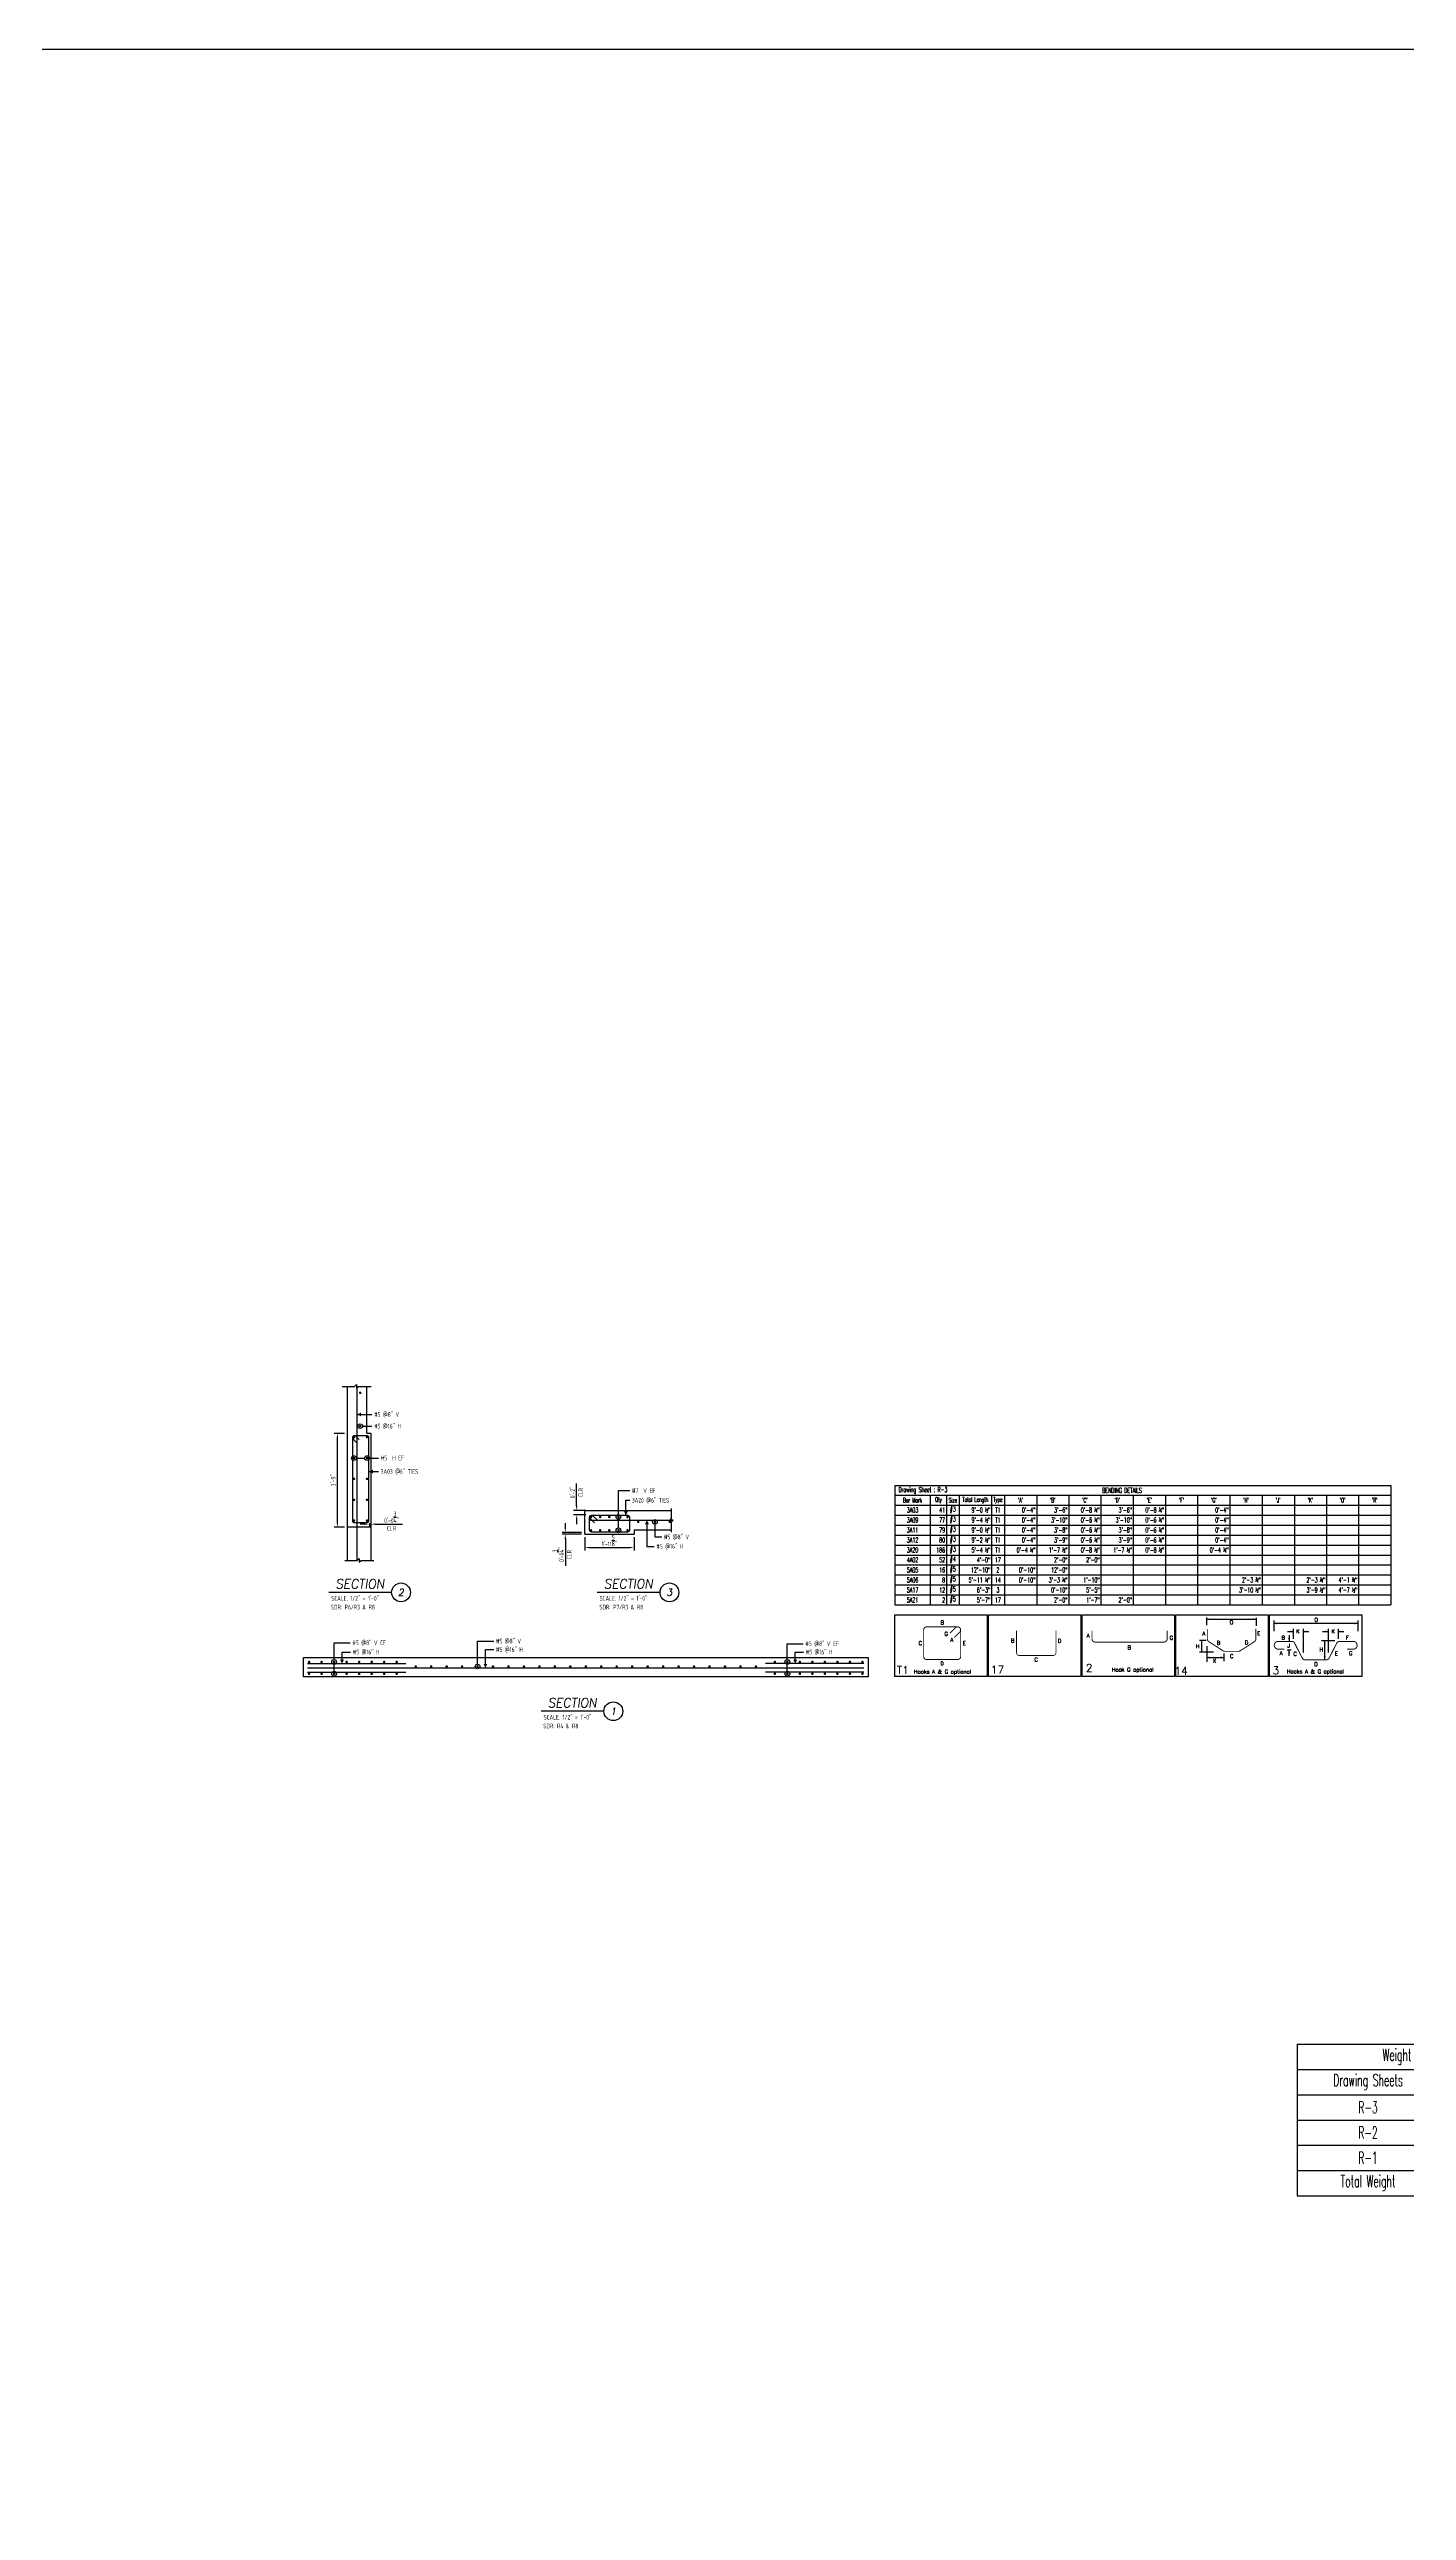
# Model space of a CAD drawing. Header units: inches. Extents: x -10781 to 50822, y -3854 to 38989.
# Drawn here: x 1439 to 2090, y -2548 to -1368 of the extents above; entities that cross this region are included whole.
import ezdxf
from ezdxf.enums import TextEntityAlignment as Align

# ---------------------------------------------------------------- set-up
doc = ezdxf.new("R2010")
doc.units = ezdxf.units.IN
doc.header["$LTSCALE"] = 0.025
doc.header["$MEASUREMENT"] = 0
doc.layers.get('0').update_dxf_attribs({"linetype": 'CONTINUOUS'})
doc.layers.get('Defpoints').update_dxf_attribs({"linetype": 'CONTINUOUS'})
for name, color, linetype in [('0-25TEXT', 7, 'CONTINUOUS'), ('0-35', 3, 'CONTINUOUS'), ('0-35TEXT', 3, 'CONTINUOUS'), ('5', 4, 'CONTINUOUS'), ('BAR-LBL', 2, 'CONTINUOUS'), ('BARLIST', 7, 'CONTINUOUS'), ('CADS-BAR-SKETCH', 7, 'CONTINUOUS'), ('DETAIL', 83, 'CONTINUOUS'), ('REBARS', 4, 'CONTINUOUS')]:
    doc.layers.add(name, color=color, linetype=linetype)
doc.styles.add('AR', font='ARCHQUIK.shx', dxfattribs={"width": 0.8})
doc.styles.add('ROMANS', font='romans.shx', dxfattribs={"width": 0.57})
doc.styles.add('ROMANT', font='romant')
doc.dimstyles.new('CADS_DIM_48', dxfattribs={"dimscale": 48, "dimtxt": 0.09375, "dimasz": 0.09375, "dimexe": 0.0625, "dimexo": 0.0625, "dimgap": 0.09375, "dimtad": 0, "dimtih": 1, "dimtoh": 1, "dimzin": 1, "dimdsep": 46, "dimlunit": 4, "dimtxsty": 'AR', "dimblk": 'CLOSED', "dimcen": 0.1875, "dimadec": 0, "dimazin": 0, "dimtfac": 1, "dimtofl": 0, "dimtmove": 0, "dimatfit": 1, "dimldrblk": 'DOTBLANK', "dimfxl": 1, "dimtzin": 0, "dimarcsym": 0})

# ---------------------------------------------------------------- blocks, each defined once
blk = doc.blocks.new('leadrblk')
blk.add_lwpolyline([(0, 0, 0, 1, 0), (1, 0, 1, 1, 0)], format="xyseb")
blk = doc.blocks.new('SECT1')
at = {"color": 7, "linetype": 'Continuous'}
blk.add_line((0.627, 0), (-0.627, 0), dxfattribs=at)
blk.add_circle((0.815, 0), 0.188, dxfattribs=at)
at = {"color": 7, "linetype": 'Continuous', "style": 'ROMANT', "oblique": 9, "width": 0.95}
blk.add_text('SECTION', height=0.1875, dxfattribs=at).set_placement((-0.006, 0.077), align=Align.CENTER)
blk.add_attdef('SECT1', text='', height=0.141, dxfattribs=at).set_placement((0.815, 0), align=Align.MIDDLE)
blk = doc.blocks.new('*D907')
at = {"layer": 'Defpoints', "color": 0, "transparency": 16777216}
for p in [(1592.6, -2073.4), (1593.3, -2073.4), (1593.3, -2075.4)]:
    blk.add_point(p, dxfattribs=at)
at = {"layer": 'DETAIL', "color": 0, "lineweight": -2, "transparency": 16777216}
for p, q in [((1590.3, -2075.4), (1588.1, -2075.4)), ((1592.6, -2074.9), (1592.6, -2076.9)), ((1593.3, -2074.9), (1593.3, -2076.9)), ((1595.6, -2075.4), (1608.5, -2075.4))]:
    blk.add_line(p, q, dxfattribs=at)
at = {"layer": 'DETAIL', "color": 0, "transparency": 16777216}
for points in [[(1590.3, -2075.1), (1590.3, -2075.8), (1592.6, -2075.4)], [(1595.6, -2075.1), (1595.6, -2075.8), (1593.3, -2075.4)]]:
    blk.add_solid(points, dxfattribs=at)
at = {"layer": 'DETAIL', "color": 0, "transparency": 16777216, "char_height": 2.25, "attachment_point": 5, "style": 'AR'}
for s, insert in [('0\'-0{\\H1.000000x;\\S3/4;}"', (1603.2, -2072.1)), ('CLR', (1603.2, -2077.4))]:
    blk.add_mtext(s, dxfattribs=dict(at, insert=insert))
blk = doc.blocks.new('_DotBlank')
at = {"layer": '0-35', "color": 0, "lineweight": -2}
blk.add_line((-0.5, 0), (-1, 0), dxfattribs=at)
blk.add_circle((0, 0), 0.5, dxfattribs=at)
blk = doc.blocks.new('*D909')
at = {"layer": 'Defpoints', "color": 0, "transparency": 16777216}
for p in [(1691.9, -2068.9), (1697.8, -2068.9), (1697.8, -2070.9)]:
    blk.add_point(p, dxfattribs=at)
at = {"layer": 'DETAIL', "color": 0, "lineweight": -2, "transparency": 16777216}
for p, q in [((1691.9, -2066.7), (1691.9, -2056)), ((1696.3, -2068.9), (1690.4, -2068.9)), ((1696.3, -2070.9), (1690.4, -2070.9)), ((1691.9, -2073.2), (1691.9, -2075.4))]:
    blk.add_line(p, q, dxfattribs=at)
at = {"layer": 'DETAIL', "color": 0, "transparency": 16777216}
for points in [[(1691.6, -2066.7), (1692.3, -2066.7), (1691.9, -2068.9)], [(1691.6, -2073.2), (1692.3, -2073.2), (1691.9, -2070.9)]]:
    blk.add_solid(points, dxfattribs=at)
at = {"layer": 'DETAIL', "color": 0, "transparency": 16777216, "char_height": 2.25, "attachment_point": 5, "rotation": 90, "style": 'AR'}
for s, insert in [('0\'-2"', (1690, -2060.2)), ('CLR', (1693.9, -2060.2))]:
    blk.add_mtext(s, dxfattribs=dict(at, insert=insert))
blk = doc.blocks.new('*D904')
at = {"layer": 'Defpoints', "color": 0, "transparency": 16777216}
for p in [(1695.8, -2080.2), (1719.4, -2080.2), (1719.4, -2086.6)]:
    blk.add_point(p, dxfattribs=at)
at = {"layer": 'DETAIL', "color": 0, "lineweight": -2, "transparency": 16777216}
for p, q in [((1695.8, -2081.7), (1695.8, -2088.1)), ((1698, -2086.6), (1717.2, -2086.6)), ((1719.4, -2081.7), (1719.4, -2088.1))]:
    blk.add_line(p, q, dxfattribs=at)
at = {"layer": 'DETAIL', "color": 0, "transparency": 16777216}
for points in [[(1698, -2086.3), (1698, -2087), (1695.8, -2086.6)], [(1717.2, -2086.3), (1717.2, -2087), (1719.4, -2086.6)]]:
    blk.add_solid(points, dxfattribs=at)
at = {"layer": 'DETAIL', "color": 0, "transparency": 16777216, "insert": (1707.6, -2083.3), "char_height": 2.25, "attachment_point": 5, "style": 'AR'}
blk.add_mtext('1\'-11{\\H1.000000x;\\S5/8;}"', dxfattribs=at)
blk = doc.blocks.new('*D905')
at = {"layer": 'Defpoints', "color": 0, "transparency": 16777216}
for p in [(1686.5, -2080.2), (1695.8, -2079.4), (1695.8, -2080.2)]:
    blk.add_point(p, dxfattribs=at)
at = {"layer": 'DETAIL', "color": 0, "lineweight": -2, "transparency": 16777216}
for p, q in [((1686.5, -2077.2), (1686.5, -2074.9)), ((1694.3, -2079.4), (1685, -2079.4)), ((1694.3, -2080.2), (1685, -2080.2)), ((1686.5, -2082.4), (1686.5, -2095.4))]:
    blk.add_line(p, q, dxfattribs=at)
at = {"layer": 'DETAIL', "color": 0, "transparency": 16777216}
for points in [[(1686.1, -2077.2), (1686.8, -2077.2), (1686.5, -2079.4)], [(1686.1, -2082.4), (1686.8, -2082.4), (1686.5, -2080.2)]]:
    blk.add_solid(points, dxfattribs=at)
at = {"layer": 'DETAIL', "color": 0, "transparency": 16777216, "char_height": 2.25, "attachment_point": 5, "rotation": 90, "style": 'AR'}
for s, insert in [('0\'-0{\\H1.000000x;\\S3/4;}"', (1683.1, -2090)), ('CLR', (1688.4, -2090))]:
    blk.add_mtext(s, dxfattribs=dict(at, insert=insert))
blk = doc.blocks.new('*D906')
at = {"layer": 'Defpoints', "color": 0, "transparency": 16777216}
for p in [(1582.1, -2031.9), (1577.2, -2076.9), (1582.1, -2076.9)]:
    blk.add_point(p, dxfattribs=at)
at = {"layer": 'DETAIL', "color": 0, "lineweight": -2, "transparency": 16777216}
for p, q in [((1580.6, -2031.9), (1575.7, -2031.9)), ((1577.2, -2034.1), (1577.2, -2074.6)), ((1580.6, -2076.9), (1575.7, -2076.9))]:
    blk.add_line(p, q, dxfattribs=at)
at = {"layer": 'DETAIL', "color": 0, "transparency": 16777216}
for points in [[(1576.9, -2034.1), (1577.6, -2034.1), (1577.2, -2031.9)], [(1576.9, -2074.6), (1577.6, -2074.6), (1577.2, -2076.9)]]:
    blk.add_solid(points, dxfattribs=at)
at = {"layer": 'DETAIL', "color": 0, "transparency": 16777216, "insert": (1575.3, -2054.4), "char_height": 2.25, "attachment_point": 5, "rotation": 90, "style": 'AR'}
blk.add_mtext('3\'-9"', dxfattribs=at)
blk = doc.blocks.new('*U1274', base_point=(1592.6, -2074.9))
at = {"layer": 'REBARS', "color": 0}
blk.add_lwpolyline([(1587.7, -2034.9), (1586.1, -2033.3, 0.668179), (1584.5, -2034), (1584.5, -2073.8, 0.414213), (1585.4, -2074.7), (1591.4, -2074.7, 0.414214), (1592.4, -2073.8), (1592.4, -2034, 0.414213), (1591.4, -2033.1), (1585.4, -2033.1, 0.668179), (1584.8, -2034.7), (1586.4, -2036.3)], format="xyb", dxfattribs=at)
blk = doc.blocks.new('*U1275', base_point=(1717.4, -2079.4))
at = {"layer": 'REBARS', "color": 0}
blk.add_lwpolyline([(1700.5, -2074.8), (1698.4, -2072.7, -0.668178), (1699.1, -2071.1), (1716.3, -2071.1, -0.414214), (1717.2, -2072.1), (1717.2, -2078.3, -0.414213), (1716.3, -2079.2), (1699.1, -2079.2, -0.414214), (1698.1, -2078.3), (1698.1, -2072.1, -0.668179), (1699.7, -2071.4), (1701.8, -2073.5)], format="xyb", dxfattribs=at)
blk = doc.blocks.new('*T1328')
at = {"layer": 'BARLIST', "color": 0, "linetype": 'ByBlock', "lineweight": -2, "transparency": 16777216}
for p, q in [((0, 0), (136.1, 0)), ((0, 0), (0, -72.6)), ((136.1, 0), (136.1, -72.6)), ((0, -12.1), (136.1, -12.1)), ((68, -12.1), (68, -72.6)), ((0, -24.2), (136.1, -24.2)), ((0, -36.3), (136.1, -36.3)), ((0, -48.4), (136.1, -48.4)), ((0, -60.5), (136.1, -60.5)), ((0, -72.6), (136.1, -72.6))]:
    blk.add_line(p, q, dxfattribs=at)
at = {"layer": 'BARLIST', "color": 0, "transparency": 16777216, "attachment_point": 5, "style": 'ROMANS'}
for s, insert, char_height, width in [('Weight by Drawing Sheet', (68, -6), 5.669, 131.528), ('Drawing Sheets', (34, -18.1), 5.669, 63.496), ('Weight ', (102, -18.1), 5.67, 63.496), ('R-3', (34, -30.2), 5.67, 63.496), ('27000.82', (102, -30.2), 5.67, 63.496), ('R-2', (34, -42.3), 5.67, 63.496), ('32024.00', (102, -42.3), 5.67, 63.496), ('R-1', (34, -54.4), 5.67, 63.496), ('48441.95', (102, -54.4), 5.67, 63.496), ('Total Weight', (34, -66.5), 5.669, 63.496), ('107466.77', (102, -66.5), 5.67, 63.496)]:
    blk.add_mtext(s, dxfattribs=dict(at, insert=insert, char_height=char_height, width=width))
blk = doc.blocks.new('*T1329')
at = {"layer": 'BARLIST', "color": 0, "linetype": 'ByBlock', "lineweight": -2, "transparency": 16777216}
for p, q in [((0, 0), (237.8, 0)), ((0, 0), (0, -57.3)), ((237.8, 0), (237.8, -57.3)), ((0, -4.7), (237.8, -4.7)), ((0, -9.4), (237.8, -9.4)), ((17, -4.7), (17, -57.3)), ((24.7, -4.7), (24.7, -57.3)), ((30.9, -4.7), (30.9, -57.3)), ((46.3, -4.7), (46.3, -57.3)), ((52.5, -4.7), (52.5, -57.3)), ((68, -4.7), (68, -57.3)), ((83.4, -4.7), (83.4, -57.3)), ((98.8, -4.7), (98.8, -57.3)), ((114.3, -4.7), (114.3, -57.3)), ((129.7, -4.7), (129.7, -57.3)), ((145.1, -4.7), (145.1, -57.3)), ((160.6, -4.7), (160.6, -57.3)), ((176, -4.7), (176, -57.3)), ((191.5, -4.7), (191.5, -57.3)), ((206.9, -4.7), (206.9, -57.3)), ((222.3, -4.7), (222.3, -57.3)), ((0, -14.2), (237.8, -14.2)), ((0, -19), (237.8, -19)), ((0, -23.8), (237.8, -23.8)), ((0, -28.6), (237.8, -28.6)), ((0, -33.4), (237.8, -33.4)), ((0, -38.1), (237.8, -38.1)), ((0, -42.9), (237.8, -42.9)), ((0, -47.7), (237.8, -47.7)), ((0, -52.5), (237.8, -52.5)), ((0, -57.3), (237.8, -57.3))]:
    blk.add_line(p, q, dxfattribs=at)
at = {"layer": 'BARLIST', "color": 0, "transparency": 16777216, "style": 'ROMANS'}
for s, insert, char_height, width, attachment_point in [(' Drawing Sheet : R-3', (0.6, -2.4), 2.362, 97.654, 4), ('Bar Mark', (8.5, -7.1), 2.13, 15.827, 5), ('3A03', (8.5, -11.8), 2.36, 15.827, 5), ('Qty', (20.9, -7.1), 2.13, 6.543, 5), ('41', (24.1, -11.8), 2.36, 6.543, 6), ('Size', (27.8, -7.1), 2.13, 4.996, 5), ('#3', (27.8, -11.8), 2.36, 4.996, 5), ('Total Length', (38.6, -7.1), 2.126, 14.256, 5), ('9\'-0 {\\H0.5x;\\S1#2;}"', (45.8, -11.8), 2.362, 14.256, 6), ('Type', (49.4, -7.1), 2.13, 4.996, 5), ('T1', (49.4, -11.8), 2.36, 4.996, 5), ("'A'", (60.2, -7.1), 2.13, 14.256, 5), ('0\'-4"', (67.4, -11.8), 2.36, 14.256, 6), ("'B'", (75.7, -7.1), 2.13, 14.256, 5), ('3\'-6"', (82.8, -11.8), 2.36, 14.256, 6), ("'C'", (91.1, -7.1), 2.13, 14.256, 5), ('0\'-8 {\\H0.5x;\\S1#4;}"', (98.2, -11.8), 2.362, 14.256, 6), ('BENDING DETAILS', (99.4, -2.4), 2.362, 137.752, 4), ("'D'", (106.6, -7.1), 2.13, 14.256, 5), ('3\'-6"', (113.7, -11.8), 2.36, 14.256, 6), ("'E'", (122, -7.1), 2.13, 14.256, 5), ('0\'-8 {\\H0.5x;\\S1#4;}"', (129.1, -11.8), 2.362, 14.256, 6), ("'F'", (137.4, -7.1), 2.13, 14.256, 5), ("'G'", (152.9, -7.1), 2.13, 14.256, 5), ('0\'-4"', (160, -11.8), 2.36, 14.256, 6), ("'H'", (168.3, -7.1), 2.13, 14.256, 5), ("'J'", (183.7, -7.1), 2.13, 14.256, 5), ("'K'", (199.2, -7.1), 2.13, 14.256, 5), ("'O'", (214.6, -7.1), 2.13, 14.256, 5), ("'R'", (230, -7.1), 2.13, 14.256, 5), ('3A09', (8.5, -16.6), 2.36, 15.827, 5), ('3A11', (8.5, -21.4), 2.36, 15.827, 5), ('77', (24.1, -16.6), 2.36, 6.543, 6), ('79', (24.1, -21.4), 2.36, 6.543, 6), ('#3', (27.8, -16.6), 2.36, 4.996, 5), ('#3', (27.8, -21.4), 2.36, 4.996, 5), ('9\'-4 {\\H0.5x;\\S1#2;}"', (45.8, -16.6), 2.362, 14.256, 6), ('9\'-0 {\\H0.5x;\\S1#2;}"', (45.8, -21.4), 2.362, 14.256, 6), ('T1', (49.4, -16.6), 2.36, 4.996, 5), ('T1', (49.4, -21.4), 2.36, 4.996, 5), ('0\'-4"', (67.4, -16.6), 2.36, 14.256, 6), ('0\'-4"', (67.4, -21.4), 2.36, 14.256, 6), ('3\'-10"', (82.8, -16.6), 2.36, 14.256, 6), ('3\'-8"', (82.8, -21.4), 2.36, 14.256, 6), ('0\'-6 {\\H0.5x;\\S1#4;}"', (98.2, -16.6), 2.362, 14.256, 6), ('0\'-6 {\\H0.5x;\\S1#4;}"', (98.2, -21.4), 2.362, 14.256, 6), ('3\'-10"', (113.7, -16.6), 2.36, 14.256, 6), ('3\'-8"', (113.7, -21.4), 2.36, 14.256, 6), ('0\'-6 {\\H0.5x;\\S1#4;}"', (129.1, -16.6), 2.362, 14.256, 6), ('0\'-6 {\\H0.5x;\\S1#4;}"', (129.1, -21.4), 2.362, 14.256, 6), ('0\'-4"', (160, -16.6), 2.36, 14.256, 6), ('0\'-4"', (160, -21.4), 2.36, 14.256, 6), ('3A12', (8.5, -26.2), 2.36, 15.827, 5), ('3A20', (8.5, -31), 2.36, 15.827, 5), ('4A02', (8.5, -35.7), 2.36, 15.827, 5), ('186', (24.1, -31), 2.36, 6.543, 6), ('80', (24.1, -26.2), 2.36, 6.543, 6), ('52', (24.1, -35.7), 2.36, 6.543, 6), ('#3', (27.8, -26.2), 2.36, 4.996, 5), ('#3', (27.8, -31), 2.36, 4.996, 5), ('#4', (27.8, -35.7), 2.36, 4.996, 5), ('9\'-2 {\\H0.5x;\\S1#2;}"', (45.8, -26.2), 2.362, 14.256, 6), ('5\'-4 {\\H0.5x;\\S1#2;}"', (45.8, -31), 2.362, 14.256, 6), ('4\'-0"', (45.8, -35.7), 2.36, 14.256, 6), ('T1', (49.4, -26.2), 2.36, 4.996, 5), ('T1', (49.4, -31), 2.36, 4.996, 5), ('17', (49.4, -35.7), 2.36, 4.996, 5), ('0\'-4 {\\H0.5x;\\S1#4;}"', (67.4, -31), 2.362, 14.256, 6), ('0\'-4"', (67.4, -26.2), 2.36, 14.256, 6), ('1\'-7 {\\H0.5x;\\S1#2;}"', (82.8, -31), 2.362, 14.256, 6), ('3\'-9"', (82.8, -26.2), 2.36, 14.256, 6), ('2\'-0"', (82.8, -35.7), 2.36, 14.256, 6), ('0\'-6 {\\H0.5x;\\S1#4;}"', (98.2, -26.2), 2.362, 14.256, 6), ('0\'-8 {\\H0.5x;\\S1#2;}"', (98.2, -31), 2.362, 14.256, 6), ('2\'-0"', (98.2, -35.7), 2.36, 14.256, 6), ('1\'-7 {\\H0.5x;\\S1#2;}"', (113.7, -31), 2.362, 14.256, 6), ('3\'-9"', (113.7, -26.2), 2.36, 14.256, 6), ('0\'-6 {\\H0.5x;\\S1#4;}"', (129.1, -26.2), 2.362, 14.256, 6), ('0\'-8 {\\H0.5x;\\S1#2;}"', (129.1, -31), 2.362, 14.256, 6), ('0\'-4 {\\H0.5x;\\S1#4;}"', (160, -31), 2.362, 14.256, 6), ('0\'-4"', (160, -26.2), 2.36, 14.256, 6), ('5A05', (8.5, -40.5), 2.36, 15.827, 5), ('5A06', (8.5, -45.3), 2.36, 15.827, 5), ('16', (24.1, -40.5), 2.36, 6.543, 6), ('8', (24.1, -45.3), 2.36, 6.543, 6), ('#5', (27.8, -40.5), 2.36, 4.996, 5), ('#5', (27.8, -45.3), 2.36, 4.996, 5), ('5\'-11 {\\H0.5x;\\S1#4;}"', (45.8, -45.3), 2.362, 14.256, 6), ('12\'-10"', (45.8, -40.5), 2.36, 14.256, 6), ('14', (49.4, -45.3), 2.36, 4.996, 5), ('2', (49.4, -40.5), 2.36, 4.996, 5), ('0\'-10"', (67.4, -40.5), 2.36, 14.256, 6), ('0\'-10"', (67.4, -45.3), 2.36, 14.256, 6), ('3\'-3 {\\H0.5x;\\S1#4;}"', (82.8, -45.3), 2.362, 14.256, 6), ('12\'-0"', (82.8, -40.5), 2.36, 14.256, 6), ('1\'-10"', (98.2, -45.3), 2.36, 14.256, 6), ('2\'-3 {\\H0.5x;\\S3#4;}"', (175.4, -45.3), 2.362, 14.256, 6), ('2\'-3 {\\H0.5x;\\S3#4;}"', (206.3, -45.3), 2.362, 14.256, 6), ('4\'-1 {\\H0.5x;\\S3#4;}"', (221.7, -45.3), 2.362, 14.256, 6), ('5A17', (8.5, -50.1), 2.36, 15.827, 5), ('5A21', (8.5, -54.9), 2.36, 15.827, 5), ('12', (24.1, -50.1), 2.36, 6.543, 6), ('2', (24.1, -54.9), 2.36, 6.543, 6), ('#5', (27.8, -50.1), 2.36, 4.996, 5), ('#5', (27.8, -54.9), 2.36, 4.996, 5), ('5\'-7"', (45.8, -54.9), 2.36, 14.256, 6), ('6\'-3"', (45.8, -50.1), 2.36, 14.256, 6), ('17', (49.4, -54.9), 2.36, 4.996, 5), ('3', (49.4, -50.1), 2.36, 4.996, 5), ('0\'-10"', (82.8, -50.1), 2.36, 14.256, 6), ('2\'-0"', (82.8, -54.9), 2.36, 14.256, 6), ('5\'-5"', (98.2, -50.1), 2.36, 14.256, 6), ('1\'-7"', (98.2, -54.9), 2.36, 14.256, 6), ('2\'-0"', (113.7, -54.9), 2.36, 14.256, 6), ('3\'-10 {\\H0.5x;\\S1#2;}"', (175.4, -50.1), 2.362, 14.256, 6), ('3\'-9 {\\H0.5x;\\S1#2;}"', (206.3, -50.1), 2.362, 14.256, 6), ('4\'-7 {\\H0.5x;\\S1#2;}"', (221.7, -50.1), 2.362, 14.256, 6)]:
    blk.add_mtext(s, dxfattribs=dict(at, insert=insert, char_height=char_height, width=width, attachment_point=attachment_point))
blk = doc.blocks.new('T1')
at = {"layer": 'CADS-BAR-SKETCH'}
blk.add_lwpolyline([(0, 0), (0, 1), (1.5, 1), (1.5, 0)], close=True, dxfattribs=at)
at = {"layer": 'CADS-BAR-SKETCH', "const_width": 0.0156}
for points in [[(0.468, 0.754, -0.414214), (0.518, 0.804, 0.414214), (0.468, 0.754), (0.468, 0.323, 0.414214), (0.518, 0.273), (1.019, 0.273, 0.414214), (1.069, 0.323), (1.069, 0.754, 0.668179), (0.983, 0.789), (0.896, 0.702)], [(0.966, 0.631), (1.054, 0.719, 0.668179), (1.019, 0.804), (0.518, 0.804)]]:
    blk.add_lwpolyline(points, format="xyb", dxfattribs=at)
at = {"layer": 'CADS-BAR-SKETCH', "style": 'ROMANS'}
for s, height, p in [('B', 0.0625, (0.742, 0.844)), ('C', 0.0625, (0.386, 0.508)), ('G', 0.0625, (0.806, 0.659)), ('A', 0.0625, (0.903, 0.563)), ('E', 0.0625, (1.103, 0.508)), ('T1', 0.125, (0.033, 0.039)), ('Hooks A & G optional', 0.0625, (0.311, 0.045)), ('D', 0.0625, (0.739, 0.179))]:
    blk.add_text(s, height=height, dxfattribs=at).set_placement(p)
blk = doc.blocks.new('17')
at = {"layer": 'CADS-BAR-SKETCH'}
blk.add_lwpolyline([(0, 0), (0, 1), (1.5, 1), (1.5, 0)], close=True, dxfattribs=at)
at = {"layer": 'CADS-BAR-SKETCH', "const_width": 0.0125}
blk.add_lwpolyline([(0.454, 0.741), (0.454, 0.388, 0.414214), (0.504, 0.338), (1.046, 0.338, 0.414214), (1.096, 0.388), (1.096, 0.741)], format="xyb", dxfattribs=at)
at = {"layer": 'CADS-BAR-SKETCH', "style": 'ROMANS'}
for s, height, p in [('B', 0.0625, (0.363, 0.547)), ('D', 0.0625, (1.125, 0.544)), ('17', 0.125, (0.037, 0.045)), ('C', 0.0625, (0.746, 0.24))]:
    blk.add_text(s, height=height, dxfattribs=at).set_placement(p)
blk = doc.blocks.new('2')
at = {"layer": 'CADS-BAR-SKETCH'}
blk.add_lwpolyline([(0, 0), (0, 1), (1.5, 1), (1.5, 0)], close=True, dxfattribs=at)
at = {"layer": 'CADS-BAR-SKETCH', "const_width": 0.0156}
blk.add_lwpolyline([(0.159, 0.743), (0.159, 0.607, 0.414214), (0.209, 0.557), (1.328, 0.557, 0.414214), (1.378, 0.607), (1.378, 0.743)], format="xyb", dxfattribs=at)
at = {"layer": 'CADS-BAR-SKETCH', "style": 'ROMANS'}
for s, height, p in [('A', 0.0625, (0.072, 0.629)), ('B', 0.0625, (0.737, 0.438)), ('G', 0.0625, (1.418, 0.595)), ('2', 0.125, (0.059, 0.072)), ('Hook G optional', 0.0625, (0.48, 0.078))]:
    blk.add_text(s, height=height, dxfattribs=at).set_placement(p)
blk = doc.blocks.new('14')
at = {"layer": 'CADS-BAR-SKETCH'}
for p, q in [((0.506, 0.829), (0.506, 0.954)), ((0.514, 0.928), (1.303, 0.928)), ((1.31, 0.821), (1.31, 0.951)), ((0.494, 0.582), (0.389, 0.582)), ((0.421, 0.582), (0.421, 0.399)), ((0.506, 0.491), (0.506, 0.235)), ((0.389, 0.399), (0.616, 0.399)), ((0.506, 0.308), (0.78, 0.308)), ((0.78, 0.371), (0.78, 0.245))]:
    blk.add_line(p, q, dxfattribs=at)
blk.add_lwpolyline([(0, 0), (0, 1), (1.5, 1), (1.5, 0)], close=True, dxfattribs=at)
at = {"layer": 'CADS-BAR-SKETCH', "const_width": 0.0156}
blk.add_lwpolyline([(0.514, 0.767), (0.514, 0.606, 0.255491), (0.537, 0.564), (0.77, 0.414, 0.143533), (0.797, 0.406), (1.019, 0.406, 0.143533), (1.046, 0.414), (1.28, 0.564, 0.255491), (1.303, 0.606), (1.303, 0.772)], format="xyb", dxfattribs=at)
at = {"layer": 'CADS-BAR-SKETCH'}
for points in [[(0.506, 0.928), (0.554, 0.942), (0.554, 0.928)], [(0.506, 0.928), (0.554, 0.914), (0.554, 0.928)], [(1.31, 0.928), (1.262, 0.942), (1.262, 0.928)], [(1.31, 0.928), (1.262, 0.914), (1.262, 0.928)], [(0.421, 0.582), (0.408, 0.534), (0.421, 0.534)], [(0.421, 0.399), (0.408, 0.447), (0.421, 0.447)], [(0.421, 0.582), (0.435, 0.534), (0.421, 0.534)], [(0.421, 0.399), (0.435, 0.447), (0.421, 0.447)], [(0.506, 0.308), (0.554, 0.322), (0.554, 0.308)], [(0.506, 0.308), (0.554, 0.294), (0.554, 0.308)], [(0.78, 0.308), (0.732, 0.322), (0.732, 0.308)], [(0.78, 0.308), (0.732, 0.294), (0.732, 0.308)]]:
    blk.add_solid(points, dxfattribs=at)
at = {"layer": 'CADS-BAR-SKETCH', "style": 'ROMANS'}
for s, height, p in [('O', 0.0625, (0.876, 0.846)), ('H', 0.0625, (0.33, 0.456)), ('A', 0.0625, (0.433, 0.663)), ('B', 0.0625, (0.666, 0.512)), ('D', 0.0625, (1.121, 0.517)), ('E', 0.0625, (1.321, 0.667)), ('14', 0.125, (-0.019, 0.027)), ('K', 0.0625, (0.606, 0.221)), ('C', 0.0625, (0.88, 0.297))]:
    blk.add_text(s, height=height, dxfattribs=at).set_placement(p)
blk = doc.blocks.new('3')
at = {"layer": 'CADS-BAR-SKETCH'}
for p, q in [((0.071, 0.908), (0.071, 0.736)), ((1.423, 0.859), (0.081, 0.859)), ((1.434, 0.908), (1.434, 0.736)), ((0.29, 0.433), (0.354, 0.433)), ((0.294, 0.728), (0.389, 0.728)), ((0.32, 0.666), (0.32, 0.568)), ((0.322, 0.335), (0.322, 0.433)), ((0.389, 0.77), (0.389, 0.607)), ((0.547, 0.77), (0.547, 0.39)), ((0.547, 0.728), (0.642, 0.728)), ((0.547, 0.728), (0.642, 0.728)), ((1.062, 0.574), (0.847, 0.574)), ((0.862, 0.728), (0.957, 0.728)), ((0.898, 0.27), (0.898, 0.574)), ((0.957, 0.77), (0.957, 0.39)), ((1.115, 0.77), (1.115, 0.607)), ((1.115, 0.728), (1.21, 0.728))]:
    blk.add_line(p, q, dxfattribs=at)
blk.add_lwpolyline([(0, 0), (0, 1), (1.5, 1), (1.5, 0)], close=True, dxfattribs=at)
at = {"layer": 'CADS-BAR-SKETCH', "const_width": 0.0156}
blk.add_lwpolyline([(1.261, 0.441), (1.361, 0.441, 1), (1.361, 0.568), (1.14, 0.568, 0.281157), (1.095, 0.541), (0.97, 0.297, -0.281157), (0.926, 0.27), (0.579, 0.27, -0.281157), (0.534, 0.297), (0.409, 0.541, 0.281157), (0.364, 0.568), (0.143, 0.568, 1), (0.143, 0.441), (0.243, 0.441)], format="xyb", dxfattribs=at)
at = {"layer": 'CADS-BAR-SKETCH'}
for points in [[(0.071, 0.859), (0.125, 0.874), (0.125, 0.859)], [(0.071, 0.859), (0.125, 0.843), (0.125, 0.859)], [(1.434, 0.859), (1.38, 0.874), (1.38, 0.859)], [(1.434, 0.859), (1.38, 0.843), (1.38, 0.859)], [(0.32, 0.568), (0.304, 0.621), (0.32, 0.621)], [(0.322, 0.433), (0.307, 0.379), (0.322, 0.379)], [(0.32, 0.568), (0.335, 0.621), (0.32, 0.621)], [(0.322, 0.433), (0.338, 0.379), (0.322, 0.379)], [(0.389, 0.728), (0.336, 0.744), (0.336, 0.728)], [(0.389, 0.728), (0.336, 0.713), (0.336, 0.728)], [(0.547, 0.728), (0.601, 0.744), (0.601, 0.728)], [(0.547, 0.728), (0.601, 0.713), (0.601, 0.728)], [(0.898, 0.574), (0.883, 0.52), (0.898, 0.52)], [(0.898, 0.574), (0.914, 0.52), (0.898, 0.52)], [(0.957, 0.728), (0.904, 0.744), (0.904, 0.728)], [(0.957, 0.728), (0.904, 0.713), (0.904, 0.728)], [(1.115, 0.728), (1.169, 0.744), (1.169, 0.728)], [(1.115, 0.728), (1.169, 0.713), (1.169, 0.728)], [(0.898, 0.27), (0.883, 0.323), (0.898, 0.323)], [(0.898, 0.27), (0.914, 0.323), (0.898, 0.323)]]:
    blk.add_solid(points, dxfattribs=at)
at = {"layer": 'CADS-BAR-SKETCH', "style": 'ROMANS'}
for s, height, p in [('O', 0.0625, (0.731, 0.886)), ('A', 0.0625, (0.166, 0.346)), ('B', 0.0625, (0.196, 0.597)), ('J', 0.0625, (0.293, 0.467)), ('K', 0.0625, (0.433, 0.7)), ('H', 0.0625, (0.813, 0.404)), ('K', 0.0625, (1.008, 0.7)), ('E', 0.0625, (1.062, 0.34)), ('F', 0.0625, (1.242, 0.597)), ('G', 0.0625, (1.293, 0.343)), ('3', 0.125, (0.05, 0.035)), ('Hooks A & G optional', 0.0625, (0.284, 0.049)), ('C', 0.0625, (0.391, 0.334)), ('D', 0.0625, (0.729, 0.168))]:
    blk.add_text(s, height=height, dxfattribs=at).set_placement(p)
blk = doc.blocks.new('*T1330')
at = {"layer": 'BARLIST', "color": 0, "transparency": 16777216, "xscale": 29.52755949857756, "yscale": 29.52755949857756, "zscale": 29.52755949857756}
for name, p in [('T1', (0.3, -29.5, 0)), ('17', (45.2, -29.5, 0)), ('2', (90.1, -29.5, 0)), ('14', (134.9, -29.5, 0)), ('3', (179.8, -29.5, 0))]:
    blk.add_blockref(name, p, dxfattribs=at)

msp = doc.modelspace()

# ---------------------------------------------------------------- linework, layer by layer
at = {"layer": '0-25TEXT'}
for points in [[(1586.68816, -2022.81823), (1593.74434, -2022.81823)], [(1592.37567, -2050.17308), (1597.00297, -2050.17308)], [(1715.5284, -2071.1228), (1715.5284, -2063.9682), (1717.3739, -2063.9682)], [(1725.59557, -2073.56031), (1725.59556, -2086.07954), (1729.05293, -2086.07954)], [(1648.20643, -2142.43663), (1648.20643, -2135.51768), (1652.18785, -2135.51768)], [(1579.45394, -2140.36598), (1579.45394, -2136.76185), (1583.52562, -2136.76185)], [(1796.66319, -2140.36598), (1796.66319, -2136.76185), (1800.62798, -2136.76185)]]:
    msp.add_lwpolyline(points, dxfattribs=at)
at = {"layer": '0-35'}
for p, q in [((1582.06316, -2092.78084), (1582.06316, -2009.4898)), ((1591.31316, -2031.87591), (1591.31316, -2009.4898)), ((1591.31316, -2031.87591), (1593.31316, -2031.87591)), ((1593.31316, -2031.87591), (1593.31316, -2092.78084)), ((1695.77654, -2080.1853), (1695.77654, -2068.9353)), ((1695.77654, -2068.9353), (1737.42966, -2068.9353)), ((1593.31316, -2076.87591), (1582.06316, -2076.87591)), ((1695.77654, -2080.1853), (1719.42966, -2080.1853)), ((1719.42966, -2078.1853), (1719.42966, -2080.1853)), ((1719.42966, -2078.1853), (1737.42966, -2078.1853))]:
    msp.add_line(p, q, dxfattribs=at)
at = {"layer": '0-35', "color": 0, "lineweight": -2}
for p, q in [((1589.30454, -2028.45727), (1593.74434, -2028.45727)), ((1586.31318, -2043.74466), (1590.31318, -2043.74466)), ((1592.56318, -2043.74466), (1597.00297, -2043.74466)), ((1711.92245, -2070.8616), (1711.92245, -2059.27569)), ((1711.92245, -2059.27569), (1717.3739, -2059.27569)), ((1711.92245, -2077.25899), (1711.92245, -2073.1116)), ((1575.67019, -2140.35152), (1575.67019, -2132.2936)), ((1575.67019, -2132.2936), (1583.37691, -2132.2936)), ((1644.42269, -2142.53232), (1644.42269, -2131.46785)), ((1644.42269, -2131.46785), (1652.18785, -2131.46785)), ((1792.87944, -2140.35152), (1792.87944, -2132.72389)), ((1792.87944, -2132.72389), (1800.47927, -2132.72389)), ((1575.67019, -2146.02102), (1575.67019, -2142.60152)), ((1792.87944, -2146.02102), (1792.87944, -2142.60152))]:
    msp.add_line(p, q, dxfattribs=at)
at = {"layer": '0-35'}
for points in [[(1579.48449, -2009.4898), (1585.49782, -2009.4898), (1586.43532, -2008.5523), (1586.43531, -2010.4273), (1587.37281, -2009.4898), (1593.38614, -2009.4898)], [(1737.42966, -2079.27542), (1737.42966, -2074.33113), (1738.20049, -2073.5603), (1736.65882, -2073.5603), (1737.42966, -2072.78947), (1737.42966, -2067.84518)], [(1580.73734, -2092.78084), (1586.75066, -2092.78084), (1587.68816, -2091.84334), (1587.68816, -2093.71834), (1588.62566, -2092.78084), (1594.63899, -2092.78084)]]:
    msp.add_lwpolyline(points, dxfattribs=at)
msp.add_lwpolyline([(1560.96232, -2139.31127), (1831.58732, -2139.31127), (1831.58732, -2148.56127), (1560.96232, -2148.56127)], close=True, dxfattribs=at)
at = {"layer": '0-35', "color": 0, "lineweight": -2}
for centre in [(1588.17954, -2028.45727), (1585.18818, -2043.74466), (1591.43818, -2043.74466), (1711.92246, -2071.9866), (1711.92245, -2078.38399), (1575.67019, -2141.47652), (1575.67019, -2147.14602), (1644.42269, -2143.65732), (1792.87944, -2141.47652), (1792.87944, -2147.14602)]:
    msp.add_circle(centre, 1.125, dxfattribs=at)
at = {"layer": '5'}
for p, q in [((1562.96232, -2142.24063), (1610.08732, -2142.24063)), ((1562.96232, -2144.31127), (1829.58732, -2144.31127)), ((1562.96232, -2146.38192), (1610.08732, -2146.38192)), ((1829.58732, -2142.24063), (1782.46232, -2142.24063)), ((1829.58732, -2146.38192), (1782.46232, -2146.38192))]:
    msp.add_line(p, q, dxfattribs=at)
at = {"layer": '5', "const_width": 0.6}
for points in [[(1588.47954, -2012.45727, -1), (1587.87954, -2012.45727, -1)], [(1588.47954, -2028.45727, -1), (1587.87954, -2028.45727, -1)], [(1584.88818, -2033.75091, 1), (1585.48818, -2033.75091, 1)], [(1591.73818, -2033.75091, -1), (1591.13818, -2033.75091, -1)], [(1584.88818, -2043.74466, 1), (1585.48818, -2043.74466, 1)], [(1591.73818, -2043.74466, -1), (1591.13818, -2043.74466, -1)], [(1584.88818, -2053.73841, 1), (1585.48818, -2053.73841, 1)], [(1584.88818, -2063.73216, 1), (1585.48818, -2063.73216, 1)], [(1591.73818, -2053.73841, -1), (1591.13818, -2053.73841, -1)], [(1591.73818, -2063.73216, -1), (1591.13818, -2063.73216, -1)], [(1584.88818, -2073.72591, 1), (1585.48818, -2073.72591, 1)], [(1591.73818, -2073.72591, -1), (1591.13818, -2073.72591, -1)], [(1698.48286, -2071.9866, -1), (1699.08286, -2071.9866, -1)], [(1702.86273, -2071.9866, -1), (1703.46273, -2071.9866, -1)], [(1707.24259, -2071.9866, -1), (1707.84259, -2071.9866, -1)], [(1711.62246, -2071.9866, -1), (1712.22246, -2071.9866, -1)], [(1716.00232, -2071.9866, -1), (1716.60232, -2071.9866, -1)], [(1721.12966, -2074.31428, -1), (1721.72966, -2074.31428, -1)], [(1729.12966, -2074.31428, -1), (1729.72966, -2074.31428, -1)], [(1736.28702, -2074.31428, -1), (1736.88702, -2074.31428, -1)], [(1698.48286, -2078.38399, 1), (1699.08286, -2078.38399, 1)], [(1702.86272, -2078.38399, 1), (1703.46272, -2078.38399, 1)], [(1707.24259, -2078.38399, 1), (1707.84259, -2078.38399, 1)], [(1711.62245, -2078.38399, 1), (1712.22245, -2078.38399, 1)], [(1716.00231, -2078.38399, 1), (1716.60231, -2078.38399, 1)], [(1563.37019, -2141.47652, 1), (1563.97019, -2141.47652, 1)], [(1563.37019, -2147.14602, -1), (1563.97019, -2147.14602, -1)], [(1569.37019, -2141.47652, 1), (1569.97019, -2141.47652, 1)], [(1569.37019, -2147.14602, -1), (1569.97019, -2147.14602, -1)], [(1575.37019, -2141.47652, 1), (1575.97019, -2141.47652, 1)], [(1575.37019, -2147.14602, -1), (1575.97019, -2147.14602, -1)], [(1581.37019, -2141.47652, 1), (1581.97019, -2141.47652, 1)], [(1581.37019, -2147.14602, -1), (1581.97019, -2147.14602, -1)], [(1587.37019, -2141.47652, 1), (1587.97019, -2141.47652, 1)], [(1587.37019, -2147.14602, -1), (1587.97019, -2147.14602, -1)], [(1593.37019, -2141.47652, 1), (1593.97019, -2141.47652, 1)], [(1593.37019, -2147.14602, -1), (1593.97019, -2147.14602, -1)], [(1599.37019, -2141.47652, 1), (1599.97019, -2141.47652, 1)], [(1599.37019, -2147.14602, -1), (1599.97019, -2147.14602, -1)], [(1605.37019, -2141.47652, 1), (1605.97019, -2141.47652, 1)], [(1605.37019, -2147.14602, -1), (1605.97019, -2147.14602, -1)], [(1614.47748, -2143.65732, 1), (1615.07748, -2143.65732, 1)], [(1621.88878, -2143.65732, 1), (1622.48878, -2143.65732, 1)], [(1629.30008, -2143.65732, 1), (1629.90008, -2143.65732, 1)], [(1636.71138, -2143.65732, 1), (1637.31138, -2143.65732, 1)], [(1644.12269, -2143.65732, 1), (1644.72269, -2143.65732, 1)], [(1651.53399, -2143.65732, 1), (1652.13399, -2143.65732, 1)], [(1658.94529, -2143.65732, 1), (1659.54529, -2143.65732, 1)], [(1666.35659, -2143.65732, 1), (1666.95659, -2143.65732, 1)], [(1673.76789, -2143.65732, 1), (1674.36789, -2143.65732, 1)], [(1681.17919, -2143.65732, 1), (1681.77919, -2143.65732, 1)], [(1688.5905, -2143.65732, 1), (1689.1905, -2143.65732, 1)], [(1696.0018, -2143.65732, 1), (1696.6018, -2143.65732, 1)], [(1703.4131, -2143.65732, 1), (1704.0131, -2143.65732, 1)], [(1710.8244, -2143.65732, 1), (1711.4244, -2143.65732, 1)], [(1718.2357, -2143.65732, 1), (1718.8357, -2143.65732, 1)], [(1725.647, -2143.65732, 1), (1726.247, -2143.65732, 1)], [(1733.0583, -2143.65732, 1), (1733.6583, -2143.65732, 1)], [(1740.46961, -2143.65732, 1), (1741.06961, -2143.65732, 1)], [(1747.88091, -2143.65732, 1), (1748.48091, -2143.65732, 1)], [(1755.29221, -2143.65732, 1), (1755.89221, -2143.65732, 1)], [(1762.70351, -2143.65732, 1), (1763.30351, -2143.65732, 1)], [(1770.11481, -2143.65732, 1), (1770.71481, -2143.65732, 1)], [(1777.52611, -2143.65732, 1), (1778.12611, -2143.65732, 1)], [(1787.17944, -2141.47652, -1), (1786.57944, -2141.47652, -1)], [(1787.17944, -2147.14602, 1), (1786.57944, -2147.14602, 1)], [(1793.17944, -2141.47652, -1), (1792.57944, -2141.47652, -1)], [(1793.17944, -2147.14602, 1), (1792.57944, -2147.14602, 1)], [(1799.17944, -2141.47652, -1), (1798.57944, -2141.47652, -1)], [(1799.17944, -2147.14602, 1), (1798.57944, -2147.14602, 1)], [(1805.17944, -2141.47652, -1), (1804.57944, -2141.47652, -1)], [(1805.17944, -2147.14602, 1), (1804.57944, -2147.14602, 1)], [(1811.17944, -2141.47652, -1), (1810.57944, -2141.47652, -1)], [(1811.17944, -2147.14602, 1), (1810.57944, -2147.14602, 1)], [(1817.17944, -2141.47652, -1), (1816.57944, -2141.47652, -1)], [(1817.17944, -2141.47652, -1), (1816.57944, -2141.47652, -1)], [(1817.17944, -2147.14602, 1), (1816.57944, -2147.14602, 1)], [(1817.17944, -2147.14602, 1), (1816.57944, -2147.14602, 1)], [(1823.17944, -2141.47652, -1), (1822.57944, -2141.47652, -1)], [(1823.17944, -2147.14602, 1), (1822.57944, -2147.14602, 1)], [(1829.17944, -2141.47652, -1), (1828.57944, -2141.47652, -1)], [(1829.17944, -2147.14602, 1), (1828.57944, -2147.14602, 1)]]:
    msp.add_lwpolyline(points, format="xyb", close=True, dxfattribs=at)
at = {"layer": 'BAR-LBL'}
msp.add_lwpolyline([(-1628.72708, -1368.45376), (2723.83097, -1368.45376), (2723.83097, -3853.87628), (-1628.72708, -3853.87628)], close=True, dxfattribs=at)
at = {"layer": 'REBARS'}
for points in [[(1586.68814, -2092.78084), (1586.68817, -2009.4898)], [(1697.77654, -2073.56032), (1738.20048, -2073.5603)]]:
    msp.add_lwpolyline(points, dxfattribs=at)

# ---------------------------------------------------------------- block references
for name, p in [('*T1329', (1844.39272, -2056.84576)), ('*T1330', (1844.09744, -2118.88175)), ('*T1328', (2037.17908, -2324.75815))]:
    msp.add_blockref(name, p)
at = {"layer": '0-25TEXT', "xscale": 1.874645669291339, "yscale": 0.7502362204724409}
for p in [(1586.68816, -2022.81823), (1592.37567, -2050.17308)]:
    msp.add_blockref('leadrblk', p, dxfattribs=at)
at = {"layer": '0-25TEXT'}
for p, xscale, yscale, rotation in [((1715.5284, -2071.1228), -1.874645669291339, 0.7502362204724409, 269.9999953942965), ((1725.59557, -2073.56031), 1.874645669291339, 0.7502362204724411, 269.9999049903157), ((1579.45394, -2142.24063), 1.874645669291339, 0.7502362204724409, 90), ((1648.20643, -2144.31127), 1.874645669291339, 0.7502362204724409, 90), ((1796.6561, -2142.24063), 1.874645669291339, 0.7502362204724409, 90)]:
    msp.add_blockref('leadrblk', p, dxfattribs=dict(at, xscale=xscale, yscale=yscale, rotation=rotation))
at = {"layer": '0-25TEXT', "xscale": 24, "yscale": 24, "zscale": 24}
for p, values in [((1588.17184, -2108.13789), {'SECT1': '2'}), ((1716.81555, -2108.13789), {'SECT1': '3'}), ((1689.93135, -2165.10782), {'SECT1': '1'})]:
    msp.add_blockref('SECT1', p, dxfattribs=at).add_auto_attribs(values)
at = {"layer": 'REBARS', "color": 4}
for name, p in [('*U1274', (1592.56316, -2074.87591)), ('*U1275', (1717.42971, -2079.4353))]:
    msp.add_blockref(name, p, dxfattribs=at)

# ---------------------------------------------------------------- texts
at = {"layer": '0-25TEXT', "style": 'AR', "width": 0.8}
for s, height, p in [('#5 @8" V', 2.249764, (1594.74423, -2023.94311)), ('#5 @16" H', 2.249764, (1594.74423, -2029.58215)), ('#5  H EF', 2.249764, (1598.00287, -2044.86954)), ('3A03 @6" TIES', 2.2497638, (1598.00287, -2051.29796)), ('#7  V EF', 2.249764, (1718.37379, -2060.47815)), ('3A20 @6" TIES', 2.2497638, (1718.37379, -2065.09308)), ('#5 @8" V', 2.249764, (1733.70266, -2082.68741)), ('#5 @8" V EF', 2.2497638, (1584.37681, -2133.41848)), ('#5 @16" H', 2.249764, (1584.52551, -2137.88674)), ('#5 @8" V', 2.249764, (1653.18774, -2132.59273)), ('#5 @16" H', 2.249764, (1653.18774, -2136.64256)), ('#5 @8" V EF', 2.2497638, (1801.47917, -2133.84877)), ('#5 @16" H', 2.249764, (1801.62788, -2137.88674))]:
    msp.add_text(s, height=height, dxfattribs=at).set_placement(p)
msp.add_text('#5 @16" H', height=2.249764, rotation=359.99990038, dxfattribs=at).set_placement((1730.05282, -2087.20442))
at = {"layer": '0-35TEXT', "style": 'AR', "width": 0.8}
for s, p in [('SCALE. 1/2" = 1\'-0"', (1574.26346, -2112.11666)), ('SCALE. 1/2" = 1\'-0"', (1702.90717, -2112.11666)), ('SDR: P6/R3 & R8', (1574.16666, -2116.32473)), ('SDR: P7/R3 & R8', (1702.81038, -2116.32473)), ('SCALE. 1/2" = 1\'-0"', (1676.02297, -2169.08658)), ('SDR: R4 & R8', (1675.92617, -2173.29465))]:
    msp.add_text(s, height=2.2499437, dxfattribs=at).set_placement(p)

# ---------------------------------------------------------------- dimensions: what is measured, and where the dimension line sits
at = {"layer": 'DETAIL'}
for base, p1, p2, angle, text, picture, middle in [((1577.23301, -2076.87591), (1582.06316, -2031.87591), (1582.06316, -2076.87591), 90, '3\'-9"', '*D906', (1575.31922, -2054.37591)), ((1691.94999, -2068.9353), (1697.77654, -2070.9353), (1697.77654, -2068.9353), 270, '<>\\XCLR', '*D909', (1691.94999, -2060.24047)), ((1686.46196, -2080.1853), (1695.77654, -2079.4353), (1695.77654, -2080.1853), 90, '<>\\XCLR', '*D905', (1686.46196, -2090.0284))]:
    dim = msp.add_linear_dim(base=base, p1=p1, p2=p2, angle=angle, text=text, dimstyle='CADS_DIM_48', override={"dimscale": 24, "dimgap": 0.03125, "dimtad": 1, "dimtih": 0, "dimtoh": 0, "dimdec": 4, "dimtdec": 4}, dxfattribs=at)
    dim.commit()
    dim.dimension.update_dxf_attribs({"geometry": picture, "text_midpoint": middle})
dim = msp.add_linear_dim(base=(1593.31316, -2075.44487), p1=(1592.56316, -2073.44487), p2=(1593.31316, -2073.44487), text='<>\\XCLR', dimstyle='CADS_DIM_48', override={"dimscale": 24, "dimgap": 0.03125, "dimtad": 1, "dimtih": 0, "dimtoh": 0, "dimdec": 4, "dimtdec": 4}, dxfattribs=at)
dim.commit()
dim.dimension.update_dxf_attribs({"geometry": '*D907', "text_midpoint": (1603.15627, -2075.44487)})
dim = msp.add_linear_dim(base=(1719.42966, -2086.64926), p1=(1695.77654, -2080.1853), p2=(1719.42966, -2080.1853), dimstyle='CADS_DIM_48', override={"dimscale": 24, "dimgap": 0.03125, "dimtad": 1, "dimtih": 0, "dimtoh": 0, "dimdec": 4, "dimtdec": 4}, dxfattribs=at)
dim.commit()
dim.dimension.update_dxf_attribs({"geometry": '*D904', "text_midpoint": (1707.6031, -2083.27426)})

# ---------------------------------------------------------------- leaders
at = {"layer": '0-25TEXT'}
msp.add_leader([(1729.42966, -2074.31428), (1729.42966, -2081.48495), (1732.70276, -2081.48495)], dimstyle='CADS_DIM_48', override={"dimscale": 24, "dimgap": 0.03125, "dimtad": 0, "dimtih": 0, "dimtoh": 0, "dimdec": 4, "dimtdec": 4}, dxfattribs=at)

doc.saveas('drawing.dxf')
